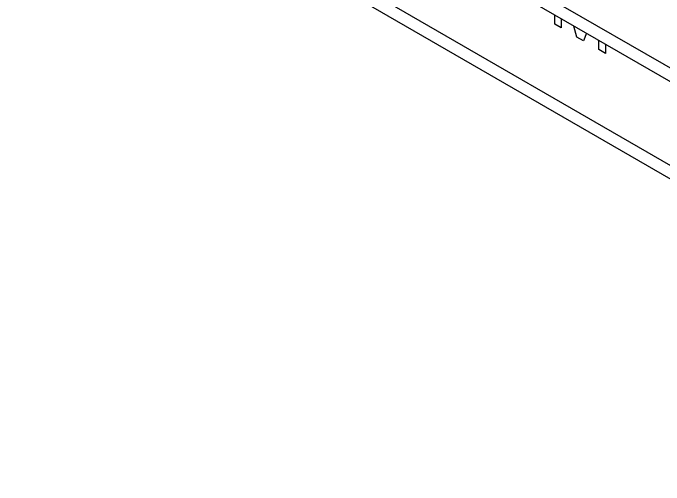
# Model space of a CAD drawing. Extents: x 0 to 420, y 0 to 297.
# Drawn here: x 166.82 to 183.22, y 102.41 to 114.29 of the extents above; entities that cross this region are included whole.
import ezdxf

# ---------------------------------------------------------------- set-up
doc = ezdxf.new("R2010")
doc.units = 0
doc.header["$LTSCALE"] = 23.1
doc.layers.add('40000_ISO', color=7, linetype='CONTINUOUS')

msp = doc.modelspace()

# ---------------------------------------------------------------- linework, layer by layer
at = {"layer": '40000_ISO', "color": 7, "linetype": 'CONTINUOUS'}
for p, q in [((190.509, 108.785), (166.821, 122.461)), ((190.716, 108.327), (167.028, 122.003)), ((196.519, 102.865), (172.831, 116.541)), ((196.726, 102.407), (173.038, 116.083)), ((180.468, 114.01), (180.468, 114.243)), ((180.632, 113.915), (180.468, 114.01)), ((180.632, 114.148), (180.632, 113.915)), ((181.028, 113.686), (180.954, 113.963)), ((181.194, 113.591), (181.028, 113.686)), ((181.266, 113.782), (181.194, 113.591)), ((181.58, 113.368), (181.58, 113.601)), ((181.744, 113.507), (181.744, 113.273)), ((181.744, 113.273), (181.58, 113.368))]:
    msp.add_line(p, q, dxfattribs=at)

doc.saveas('drawing.dxf')
